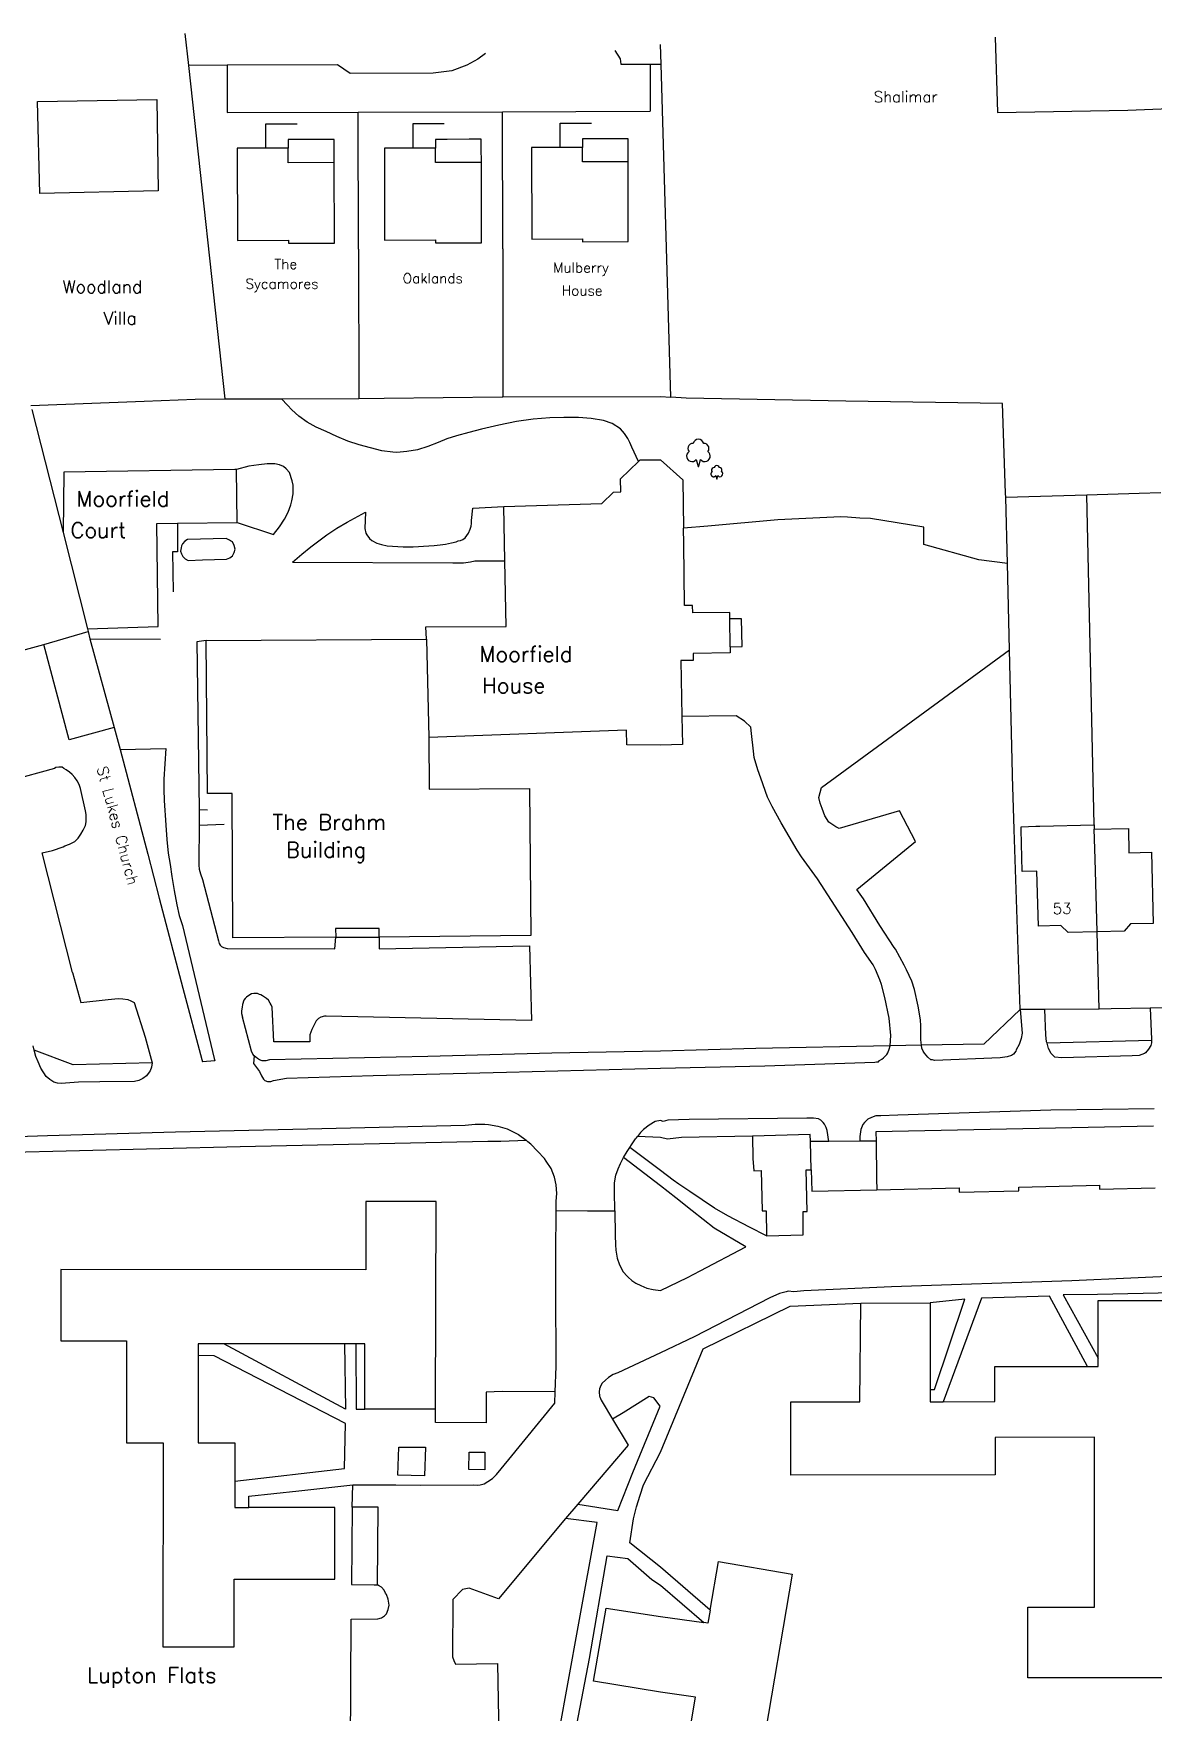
# Model space of a CAD drawing. Extents: x 427500 to 429848, y 434500 to 436505.
# Drawn here: x 427931.2 to 428054.1, y 436315.7 to 436500 of the extents above; entities that cross this region are included whole.
import ezdxf

# ---------------------------------------------------------------- set-up
doc = ezdxf.new("R2010")
doc.units = 0
doc.layers.add('LPTIP_Ex_Base', color=8, linetype='Continuous')
doc.styles.add('MtXpl_Romans', font='romans__.ttf')

msp = doc.modelspace()

# ---------------------------------------------------------------- linework, layer by layer
at = {"layer": 'LPTIP_Ex_Base', "color": 251, "true_color": 0x636466}
for p, q in [((427948.19, 436496.51), (427947.81, 436500)), ((428000.06, 436496.65), (428000, 436498.79)), ((428036.75, 436499.6), (428037, 436491.35)), ((427979.94, 436497.19), (427978.73, 436496.53)), ((427980.79, 436497.83), (427979.94, 436497.19)), ((427994.97, 436498.14), (427995.57, 436497.22)), ((427995.57, 436497.22), (427995.66, 436496.64)), ((427995.66, 436496.64), (427998.87, 436496.65)), ((427998.87, 436496.65), (428000, 436496.65)), ((427998.87, 436496.65), (427998.88, 436491.47)), ((428000, 436496.65), (428000.06, 436496.65)), ((428001.13, 436460.07), (428000.06, 436496.65)), ((427952.42, 436496.52), (427948.19, 436496.51)), ((427952.18, 436459.88), (427948.19, 436496.51)), ((427964.54, 436496.55), (427952.42, 436496.52)), ((427952.42, 436496.52), (427952.43, 436491.34)), ((427965.93, 436495.63), (427964.54, 436496.55)), ((427975.05, 436495.64), (427965.93, 436495.63)), ((427977.07, 436495.91), (427975.05, 436495.64)), ((427978.73, 436496.53), (427977.07, 436495.91)), ((427931.6, 436492.55), (427944.7, 436492.75)), ((427931.85, 436482.45), (427931.6, 436492.55)), ((427944.7, 436492.75), (427944.85, 436482.75)), ((427952.43, 436491.34), (427966.81, 436491.38)), ((427966.81, 436491.38), (427982.65, 436491.42)), ((427966.85, 436476.33), (427966.81, 436491.38)), ((427982.65, 436491.42), (427990.7, 436491.44)), ((427982.67, 436476.36), (427982.65, 436491.42)), ((427990.7, 436491.44), (427998.88, 436491.47)), ((428037, 436491.35), (428051.3, 436491.6)), ((428051.3, 436491.6), (428057.72, 436491.83)), ((427956.68, 436487.4), (427956.67, 436490.08)), ((427956.67, 436490.08), (427960.09, 436490.08)), ((427972.84, 436490.12), (427976.26, 436490.13)), ((427972.84, 436487.42), (427972.84, 436490.12)), ((427988.99, 436490.16), (427992.41, 436490.17)), ((427989, 436487.49), (427988.99, 436490.16)), ((427956.68, 436487.4), (427953.53, 436487.4)), ((427953.53, 436487.4), (427953.54, 436477.29)), ((427959.13, 436487.4), (427956.68, 436487.4)), ((427960.42, 436488.36), (427959.13, 436488.36)), ((427959.13, 436488.36), (427959.13, 436487.4)), ((427959.13, 436485.82), (427959.13, 436487.4)), ((427962.85, 436488.36), (427960.42, 436488.36)), ((427964.18, 436488.36), (427962.85, 436488.36)), ((427964.18, 436487.41), (427964.18, 436488.36)), ((427964.18, 436485.83), (427964.18, 436487.41)), ((427972.84, 436487.42), (427969.69, 436487.42)), ((427969.69, 436487.42), (427969.71, 436477.33)), ((427975.28, 436487.43), (427972.84, 436487.42)), ((427976.57, 436488.38), (427975.28, 436488.38)), ((427975.28, 436488.38), (427975.28, 436487.43)), ((427975.28, 436485.85), (427975.28, 436487.43)), ((427979, 436488.39), (427976.57, 436488.38)), ((427980.32, 436488.39), (427979, 436488.39)), ((427980.32, 436487.44), (427980.32, 436488.39)), ((427980.33, 436485.86), (427980.32, 436487.44)), ((427989, 436487.49), (427985.85, 436487.49)), ((427985.85, 436487.49), (427985.87, 436477.43)), ((427991.42, 436487.5), (427989, 436487.49)), ((427992.71, 436488.45), (427991.42, 436488.45)), ((427991.42, 436488.45), (427991.42, 436487.5)), ((427991.42, 436485.92), (427991.42, 436487.5)), ((427995.12, 436488.45), (427992.71, 436488.45)), ((427996.44, 436488.46), (427995.12, 436488.45)), ((427996.44, 436487.51), (427996.44, 436488.46)), ((427996.45, 436485.93), (427996.44, 436487.51)), ((427964.18, 436485.83), (427959.13, 436485.82)), ((427964.19, 436477), (427964.18, 436485.83)), ((427980.33, 436485.86), (427975.28, 436485.85)), ((427980.34, 436477.04), (427980.33, 436485.86)), ((427996.45, 436485.93), (427991.42, 436485.92)), ((427996.46, 436477.16), (427996.45, 436485.93)), ((427944.85, 436482.75), (427931.85, 436482.45)), ((427953.54, 436477.29), (427959.15, 436477.3)), ((427959.15, 436477.3), (427959.15, 436476.99)), ((427959.15, 436476.99), (427964.19, 436477)), ((427966.85, 436476.33), (427966.89, 436459.94)), ((427969.71, 436477.33), (427975.31, 436477.34)), ((427975.31, 436477.34), (427975.31, 436477.03)), ((427975.31, 436477.03), (427980.34, 436477.04)), ((427982.67, 436476.36), (427982.7, 436460.1)), ((427985.87, 436477.43), (427991.45, 436477.45)), ((427991.45, 436477.45), (427991.45, 436477.15)), ((427991.45, 436477.15), (427996.46, 436477.16)), ((427943.3, 436459.65), (427948.9, 436459.85)), ((427948.9, 436459.85), (427952.18, 436459.88)), ((427952.18, 436459.88), (427955.25, 436459.9)), ((427955.25, 436459.9), (427958.4, 436459.91)), ((427958.4, 436459.91), (427966.89, 436459.94)), ((427959.05, 436459.2), (427958.4, 436459.91)), ((427966.89, 436459.94), (427969.65, 436459.95)), ((427969.65, 436459.95), (427982.6, 436460.1)), ((427982.6, 436460.1), (427982.7, 436460.1)), ((427982.7, 436460.1), (428000, 436460.15)), ((428000, 436460.15), (428001.13, 436460.07)), ((428002.8, 436459.95), (428001.13, 436460.07)), ((428020.35, 436459.65), (428002.8, 436459.95)), ((427930.85, 436459.15), (427943.3, 436459.65)), ((427930.96, 436458.71), (427934.42, 436445.2)), ((427959.5, 436458.7), (427959.05, 436459.2)), ((427960.3, 436458), (427959.5, 436458.7)), ((427961.2, 436457.35), (427960.3, 436458)), ((428037.55, 436459.4), (428020.35, 436459.65)), ((428037.9, 436449.55), (428037.55, 436459.4)), ((427962.2, 436456.8), (427961.2, 436457.35)), ((427963.3, 436456.3), (427962.2, 436456.8)), ((427964.45, 436455.75), (427963.3, 436456.3)), ((427978.95, 436456.2), (427977.6, 436455.85)), ((427980.35, 436456.55), (427978.95, 436456.2)), ((427982.25, 436457), (427980.35, 436456.55)), ((427984.2, 436457.4), (427982.25, 436457)), ((427986, 436457.65), (427984.2, 436457.4)), ((427987.85, 436457.8), (427986, 436457.65)), ((427989.4, 436457.85), (427987.85, 436457.8)), ((427991, 436457.85), (427989.4, 436457.85)), ((427992.4, 436457.75), (427991, 436457.85)), ((427993.75, 436457.5), (427992.4, 436457.75)), ((427994.7, 436457.2), (427993.75, 436457.5)), ((427995.6, 436456.6), (427994.7, 436457.2)), ((427996.05, 436456.1), (427995.6, 436456.6)), ((427996.4, 436455.55), (427996.05, 436456.1)), ((427965.65, 436455.25), (427964.45, 436455.75)), ((427966.9, 436454.85), (427965.65, 436455.25)), ((427968.15, 436454.5), (427966.9, 436454.85)), ((427969.4, 436454.2), (427968.15, 436454.5)), ((427970.6, 436454.05), (427969.4, 436454.2)), ((427973.3, 436454.3), (427972.15, 436454.1)), ((427974.45, 436454.65), (427973.3, 436454.3)), ((427975.6, 436455.1), (427974.45, 436454.65)), ((427976.55, 436455.5), (427975.6, 436455.1)), ((427977.6, 436455.85), (427976.55, 436455.5)), ((427996.65, 436455.1), (427996.4, 436455.55)), ((427996.85, 436454.6), (427996.65, 436455.1)), ((427997.58, 436453.03), (427996.85, 436454.6)), ((427954.8, 436452.5), (427953.45, 436452.15)), ((427955.9, 436452.65), (427954.8, 436452.5)), ((427956.8, 436452.75), (427955.9, 436452.65)), ((427957.65, 436452.75), (427956.8, 436452.75)), ((427958.15, 436452.65), (427957.65, 436452.75)), ((427958.6, 436452.45), (427958.15, 436452.65)), ((427958.9, 436452.2), (427958.6, 436452.45)), ((427971.05, 436454), (427970.6, 436454.05)), ((427972.15, 436454.1), (427971.05, 436454)), ((427995.6, 436451.1), (427997.58, 436453.03)), ((427997.58, 436453.03), (427997.75, 436453.2)), ((427997.75, 436453.2), (428000, 436453.2)), ((428000, 436453.2), (428002.45, 436451)), ((427934.5, 436451.85), (427934.42, 436445.2)), ((427953.25, 436452.15), (427934.5, 436451.85)), ((427953.45, 436452.15), (427953.25, 436452.15)), ((427953.5, 436446.3), (427953.45, 436452.15)), ((427959.25, 436451.8), (427958.9, 436452.2)), ((427959.55, 436450.9), (427959.25, 436451.8)), ((427959.65, 436450.4), (427959.55, 436450.9)), ((427995.65, 436449.7), (427995.6, 436451.1)), ((428002.45, 436451), (428002.53, 436445.7)), ((427959.4, 436448.25), (427959.5, 436448.7)), ((427959.5, 436448.7), (427959.65, 436449.45)), ((427959.65, 436449.45), (427959.65, 436450.4)), ((427993.55, 436448.4), (427994.85, 436449.65)), ((427994.85, 436449.65), (427995.65, 436449.7)), ((428037.91, 436449.05), (428037.9, 436449.55)), ((428046.8, 436449.32), (428037.91, 436449.05)), ((428038.09, 436441.8), (428037.91, 436449.05)), ((428052.55, 436449.5), (428046.8, 436449.32)), ((428047.62, 436413.11), (428046.8, 436449.32)), ((428054.95, 436449.57), (428052.55, 436449.5)), ((427958.7, 436446.7), (427959.1, 436447.45)), ((427959.1, 436447.45), (427959.4, 436448.25)), ((427965.6, 436446.35), (427967.6, 436447.45)), ((427967.6, 436447.45), (427967.55, 436445.65)), ((427979.25, 436446.55), (427979.4, 436447.9)), ((427979.4, 436447.9), (427982.78, 436448.08)), ((427982.78, 436448.08), (427993.55, 436448.4)), ((427982.9, 436442.1), (427982.78, 436448.08)), ((428019.8, 436446.95), (428012.9, 436446.6)), ((428020.55, 436446.9), (428019.8, 436446.95)), ((428021.9, 436446.8), (428020.55, 436446.9)), ((427934.42, 436445.2), (427937.08, 436434.64)), ((427944.7, 436446.2), (427946.98, 436446.23)), ((427944.85, 436434.9), (427944.7, 436446.2)), ((427946.98, 436446.23), (427946.97, 436443.11)), ((427946.98, 436446.23), (427953.5, 436446.3)), ((427953.5, 436446.3), (427957.5, 436445)), ((427957.5, 436445), (427958.15, 436445.85)), ((427958.15, 436445.85), (427958.7, 436446.7)), ((427963.35, 436444.95), (427964.45, 436445.7)), ((427964.45, 436445.7), (427965.6, 436446.35)), ((427967.55, 436445.65), (427967.65, 436445.15)), ((427967.65, 436445.15), (427967.75, 436444.95)), ((427978.75, 436444.9), (427978.9, 436445.15)), ((427978.9, 436445.15), (427979.1, 436445.6)), ((427979.1, 436445.6), (427979.2, 436445.9)), ((427979.2, 436445.9), (427979.25, 436446.2)), ((427979.25, 436446.2), (427979.25, 436446.55)), ((428005.2, 436445.9), (428002.53, 436445.7)), ((428002.55, 436443.98), (428002.53, 436445.7)), ((428012.9, 436446.6), (428005.2, 436445.9)), ((428023.05, 436446.75), (428021.9, 436446.8)), ((428028.9, 436445.8), (428023.05, 436446.75)), ((428028.9, 436443.9), (428028.9, 436445.8)), ((427947.36, 436443.52), (427947.3, 436443.18)), ((427947.3, 436443.18), (427947.4, 436442.87)), ((427947.41, 436443.75), (427947.36, 436443.52)), ((427947.5, 436443.97), (427947.41, 436443.75)), ((427947.76, 436444.26), (427947.5, 436443.97)), ((427948.07, 436444.44), (427947.76, 436444.26)), ((427952.3, 436444.55), (427948.07, 436444.44)), ((427952.67, 436444.39), (427952.3, 436444.55)), ((427952.79, 436444.31), (427952.67, 436444.39)), ((427952.99, 436444.18), (427952.79, 436444.31)), ((427953.2, 436443.78), (427952.99, 436444.18)), ((427953.19, 436443.01), (427953.3, 436443.37)), ((427953.3, 436443.37), (427953.2, 436443.78)), ((427960.6, 436442.85), (427961.6, 436443.65)), ((427961.6, 436443.65), (427963.35, 436444.95)), ((427967.75, 436444.95), (427968.05, 436444.55)), ((427968.05, 436444.55), (427968.3, 436444.35)), ((427968.3, 436444.35), (427968.85, 436444.05)), ((427968.85, 436444.05), (427969.35, 436443.9)), ((427969.35, 436443.9), (427970, 436443.75)), ((427970, 436443.75), (427971.75, 436443.65)), ((427971.75, 436443.65), (427972.85, 436443.65)), ((427972.85, 436443.65), (427974.55, 436443.75)), ((427974.55, 436443.75), (427975.15, 436443.8)), ((427975.15, 436443.8), (427975.8, 436443.85)), ((427975.8, 436443.85), (427976.4, 436443.95)), ((427976.4, 436443.95), (427977.05, 436444.1)), ((427977.05, 436444.1), (427977.55, 436444.2)), ((427977.55, 436444.2), (427977.8, 436444.3)), ((427977.8, 436444.3), (427978.05, 436444.35)), ((427978.05, 436444.35), (427978.3, 436444.45)), ((427978.3, 436444.45), (427978.55, 436444.65)), ((427978.55, 436444.65), (427978.75, 436444.9)), ((428002.65, 436437.2), (428002.55, 436443.98)), ((428034.95, 436442.2), (428028.9, 436443.9)), ((427946.97, 436443.11), (427946.43, 436443.09)), ((427946.43, 436443.09), (427946.5, 436438.7)), ((427947.4, 436442.87), (427947.55, 436442.58)), ((427947.55, 436442.58), (427947.82, 436442.33)), ((427947.82, 436442.33), (427948.13, 436442.16)), ((427948.13, 436442.16), (427949.7, 436442.2)), ((427949.7, 436442.2), (427952.36, 436442.28)), ((427952.36, 436442.28), (427952.7, 436442.43)), ((427952.7, 436442.43), (427953.02, 436442.67)), ((427953.02, 436442.67), (427953.19, 436443.01)), ((427959.6, 436441.95), (427960.6, 436442.85)), ((427959.6, 436441.95), (427977.2, 436441.9)), ((427977.2, 436441.9), (427978.35, 436441.9)), ((427978.35, 436441.9), (427979.15, 436442)), ((427979.15, 436442), (427979.6, 436442.1)), ((427979.6, 436442.1), (427982.9, 436442.1)), ((427983.05, 436434.9), (427982.9, 436442.1)), ((428038.09, 436441.8), (428034.95, 436442.2)), ((428038.32, 436432.32), (428038.09, 436441.8)), ((428003.5, 436437.2), (428002.65, 436437.2)), ((428003.55, 436436.4), (428003.5, 436437.2)), ((428007.6, 436436.45), (428003.55, 436436.4)), ((428007.61, 436435.75), (428007.6, 436436.45)), ((428007.64, 436432.65), (428007.61, 436435.75)), ((428008.9, 436435.75), (428007.61, 436435.75)), ((428008.95, 436432.7), (428008.9, 436435.75)), ((427932.27, 436432.93), (427937.15, 436434.35)), ((427937.08, 436434.64), (427944.85, 436434.9)), ((427937.08, 436434.64), (427937.15, 436434.35)), ((427937.15, 436434.35), (427937.35, 436433.55)), ((427974.25, 436434.85), (427983.05, 436434.9)), ((427974.3, 436433.5), (427974.25, 436434.85)), ((427923.15, 436430.4), (427932.27, 436432.93)), ((427935.05, 436422.45), (427932.27, 436432.93)), ((427937.35, 436433.55), (427945.1, 436433.5)), ((427937.35, 436433.55), (427940.02, 436423.82)), ((427950.1, 436433.35), (427949.1, 436433.2)), ((427949.1, 436433.2), (427949.35, 436414.8)), ((427950.1, 436433.35), (427974.3, 436433.5)), ((427950.25, 436416.55), (427950.1, 436433.35)), ((427974.3, 436433.5), (427974.55, 436422.7)), ((428007.64, 436432.65), (428008.95, 436432.7)), ((428007.64, 436432.65), (428007.65, 436432)), ((428017.66, 436417.22), (428038.32, 436432.32)), ((428038.65, 436418.7), (428038.32, 436432.32)), ((428003.6, 436431.15), (428002.25, 436431.15)), ((428002.25, 436431.15), (428002.35, 436425.03)), ((428007.65, 436432), (428003.6, 436431.95)), ((428003.6, 436431.95), (428003.6, 436431.15)), ((428008.31, 436425.09), (428002.35, 436425.03)), ((428002.35, 436425.03), (428002.4, 436421.95)), ((428009.22, 436424.49), (428008.31, 436425.09)), ((427940.02, 436423.82), (427935.05, 436422.45)), ((427940.02, 436423.82), (427940.65, 436421.4)), ((427996.25, 436423.5), (427974.55, 436422.7)), ((427996.3, 436421.9), (427996.25, 436423.5)), ((428009.93, 436423.84), (428009.22, 436424.49)), ((428010, 436423.15), (428009.93, 436423.84)), ((428010.2, 436421.2), (428010, 436423.15)), ((427940.65, 436421.4), (427945.7, 436421.5)), ((427940.65, 436421.4), (427943.7, 436409.9)), ((427945.7, 436421.5), (427945.45, 436418.15)), ((427974.55, 436422.7), (427974.6, 436417.05)), ((428000, 436421.85), (427996.3, 436421.9)), ((428002.4, 436421.95), (428000, 436421.85)), ((428010.3, 436420.5), (428010.2, 436421.2)), ((427933.45, 436419.3), (427928.66, 436417.99)), ((427933.6, 436419.4), (427933.45, 436419.3)), ((427933.95, 436419.45), (427933.6, 436419.4)), ((427934.3, 436419.45), (427933.95, 436419.45)), ((427934.5, 436419.3), (427934.3, 436419.45)), ((427934.75, 436419.15), (427934.5, 436419.3)), ((427935.1, 436418.9), (427934.75, 436419.15)), ((428010.7, 436419.15), (428010.3, 436420.5)), ((428011, 436418.25), (428010.7, 436419.15)), ((427935.4, 436418.65), (427935.1, 436418.9)), ((427935.7, 436418.3), (427935.4, 436418.65)), ((427935.95, 436417.95), (427935.7, 436418.3)), ((427936.15, 436417.55), (427935.95, 436417.95)), ((427936.3, 436417.1), (427936.15, 436417.55)), ((427945.45, 436418.15), (427945.45, 436417)), ((428011.75, 436416.15), (428011, 436418.25)), ((428038.66, 436418.5), (428038.65, 436418.7)), ((428038.83, 436412.6), (428038.66, 436418.5)), ((427936.85, 436414.65), (427936.3, 436417.1)), ((427945.45, 436417), (427945.5, 436415.8)), ((427945.5, 436415.8), (427945.7, 436413.1)), ((427952.95, 436416.55), (427950.25, 436416.55)), ((427953.05, 436400.7), (427952.95, 436416.55)), ((427974.6, 436417.05), (427985.6, 436417.1)), ((427985.6, 436417.1), (427985.75, 436400.95)), ((428012.25, 436415.15), (428011.75, 436416.15)), ((428017.37, 436416.13), (428017.66, 436417.22)), ((428017.54, 436415.48), (428017.37, 436416.13)), ((428017.74, 436414.93), (428017.54, 436415.48)), ((427936.95, 436414.25), (427936.85, 436414.65)), ((427936.95, 436413.45), (427936.95, 436414.25)), ((427949.35, 436414.8), (427949.35, 436413.1)), ((427949.35, 436414.8), (427950.25, 436414.75)), ((428013.25, 436413.35), (428012.25, 436415.15)), ((428018.05, 436414.09), (428017.74, 436414.93)), ((428018.47, 436413.43), (428018.05, 436414.09)), ((428026.23, 436414.64), (428019.62, 436412.72)), ((428028, 436411.28), (428026.23, 436414.64)), ((427936.05, 436411.65), (427936.35, 436412.1)), ((427936.35, 436412.1), (427936.6, 436412.55)), ((427936.6, 436412.55), (427936.85, 436413.05)), ((427936.85, 436413.05), (427936.95, 436413.45)), ((427945.7, 436413.1), (427945.8, 436411.5)), ((427949.35, 436413.1), (427949.3, 436409)), ((427949.35, 436413.1), (427952.1, 436413.2)), ((428015, 436410.35), (428013.25, 436413.35)), ((428019.26, 436412.9), (428018.47, 436413.43)), ((428019.62, 436412.72), (428019.26, 436412.9)), ((428039.5, 436392.85), (428038.83, 436412.6)), ((428039.59, 436412.91), (428041.22, 436412.96)), ((428039.6, 436412.61), (428039.59, 436412.91)), ((428039.71, 436408), (428039.6, 436412.61)), ((428041.22, 436412.96), (428041.65, 436412.97)), ((428041.65, 436412.97), (428047.62, 436413.11)), ((428047.62, 436413.11), (428047.63, 436412.64)), ((428047.63, 436412.64), (428051.37, 436412.72)), ((428047.72, 436409.4), (428047.63, 436412.64)), ((428051.37, 436412.72), (428051.43, 436410.04)), ((427932.1, 436410.05), (427933.25, 436410.3)), ((427935.43, 436396.9), (427932.1, 436410.05)), ((427933.25, 436410.3), (427934.4, 436410.7)), ((427934.4, 436410.7), (427934.6, 436410.8)), ((427934.6, 436410.8), (427935.1, 436411)), ((427935.1, 436411), (427935.7, 436411.3)), ((427935.7, 436411.3), (427936.05, 436411.65)), ((427945.8, 436411.5), (427945.95, 436410)), ((427945.95, 436410), (427946.15, 436408.75)), ((428015.5, 436409.6), (428015, 436410.35)), ((428021.56, 436406.01), (428028, 436411.28)), ((428051.43, 436410.04), (428053.9, 436410.1)), ((428053.9, 436410.1), (428054.1, 436402.3)), ((427943.7, 436409.9), (427944.95, 436405.05)), ((427946.15, 436408.75), (427946.35, 436407.45)), ((427949.3, 436409), (427949.3, 436408.7)), ((427949.3, 436408.7), (427949.35, 436408.25)), ((427949.35, 436408.25), (427949.5, 436407.75)), ((428017.25, 436407.2), (428015.5, 436409.6)), ((428047.95, 436401.38), (428047.72, 436409.4)), ((427946.35, 436407.45), (427946.6, 436405.9)), ((427949.5, 436407.75), (427949.7, 436407.1)), ((427949.7, 436407.1), (427951.45, 436400.4)), ((428021.05, 436401.3), (428017.25, 436407.2)), ((428041.34, 436408.04), (428039.71, 436408)), ((428041.5, 436402), (428041.34, 436408.04)), ((427944.95, 436405.05), (427947.55, 436395.2)), ((427946.6, 436405.9), (427946.9, 436404.35)), ((428022.3, 436405), (428021.56, 436406.01)), ((428024.1, 436402.05), (428022.3, 436405)), ((427946.9, 436404.35), (427947.15, 436403.15)), ((427947.15, 436403.15), (427947.5, 436402.05)), ((427947.5, 436402.05), (427950.99, 436387.45)), ((427964.35, 436400.8), (427953.05, 436400.7)), ((427964.25, 436399.5), (427964.35, 436400.8)), ((427969.1, 436401.75), (427964.3, 436401.75)), ((427964.3, 436401.75), (427964.35, 436400.8)), ((427964.35, 436400.8), (427969.1, 436400.8)), ((427969.1, 436400.8), (427969.1, 436401.75)), ((427985.75, 436400.95), (427969.1, 436400.8)), ((427969.1, 436400.8), (427969.1, 436399.5)), ((428022.4, 436399.1), (428021.05, 436401.3)), ((428025.65, 436399.65), (428024.1, 436402.05)), ((428043.95, 436402.05), (428041.5, 436402)), ((428044.75, 436401.3), (428043.95, 436402.05)), ((428047.95, 436401.38), (428044.75, 436401.3)), ((428050.9, 436401.45), (428047.95, 436401.38)), ((428048.15, 436392.89), (428047.95, 436401.38)), ((428051.6, 436402.25), (428050.9, 436401.45)), ((428054.1, 436402.3), (428051.6, 436402.25)), ((427951.45, 436400.4), (427951.55, 436400.1)), ((427951.55, 436400.1), (427951.65, 436399.9)), ((427951.65, 436399.9), (427951.8, 436399.75)), ((427951.8, 436399.75), (427952, 436399.65)), ((427952, 436399.65), (427952.4, 436399.55)), ((427952.4, 436399.55), (427964.25, 436399.5)), ((427969.1, 436399.5), (427985.6, 436399.85)), ((427985.6, 436399.85), (427985.85, 436391.65)), ((428023.35, 436397.75), (428022.4, 436399.1)), ((428025.8, 436399.45), (428025.65, 436399.65)), ((428026.75, 436397.7), (428025.8, 436399.45)), ((428023.6, 436397.25), (428023.35, 436397.75)), ((428024.1, 436396.1), (428023.6, 436397.25)), ((428027, 436397.2), (428026.75, 436397.7)), ((428027.6, 436395.95), (428027, 436397.2)), ((427935.43, 436396.9), (427936.35, 436393.6)), ((427947.55, 436395.2), (427949.63, 436387.36)), ((428024.25, 436395.6), (428024.1, 436396.1)), ((428024.65, 436394.15), (428024.25, 436395.6)), ((428027.9, 436395.05), (428027.6, 436395.95)), ((427936.35, 436393.6), (427939.35, 436393.95)), ((427939.35, 436393.95), (427940.45, 436394.05)), ((427940.45, 436394.05), (427940.95, 436394)), ((427940.95, 436394), (427941.5, 436393.95)), ((427941.5, 436393.95), (427941.85, 436393.8)), ((427941.85, 436393.8), (427942.2, 436393.6)), ((427942.2, 436393.6), (427943.4, 436389.8)), ((427954.1, 436393.4), (427954.05, 436393.1)), ((427954.25, 436393.85), (427954.1, 436393.4)), ((427954.4, 436394.05), (427954.25, 436393.85)), ((427954.55, 436394.2), (427954.4, 436394.05)), ((427954.7, 436394.3), (427954.55, 436394.2)), ((427955.1, 436394.55), (427954.7, 436394.3)), ((427955.35, 436394.6), (427955.1, 436394.55)), ((427955.75, 436394.6), (427955.35, 436394.6)), ((427955.95, 436394.5), (427955.75, 436394.6)), ((427956.1, 436394.45), (427955.95, 436394.5)), ((427956.3, 436394.35), (427956.1, 436394.45)), ((427956.75, 436394.05), (427956.3, 436394.35)), ((427956.95, 436393.85), (427956.75, 436394.05)), ((427957.15, 436393.55), (427956.95, 436393.85)), ((427957.25, 436393.35), (427957.15, 436393.55)), ((427957.35, 436393.1), (427957.25, 436393.35)), ((428025.1, 436391.9), (428024.65, 436394.15)), ((428028.3, 436393.2), (428027.9, 436395.05)), ((427954.05, 436393.1), (427954, 436392.7)), ((427954, 436392.7), (427954, 436392.4)), ((427954, 436392.4), (427954.1, 436392)), ((427955.1, 436388.25), (427954.1, 436392)), ((427957.55, 436389.3), (427957.35, 436393.1)), ((427962.2, 436391.6), (427962, 436391.25)), ((427962.45, 436391.85), (427962.2, 436391.6)), ((427962.7, 436392), (427962.45, 436391.85)), ((427963.1, 436392.1), (427962.7, 436392)), ((427963.3, 436392.1), (427963.1, 436392.1)), ((427985.85, 436391.65), (427963.3, 436392.1)), ((428025.3, 436390), (428025.1, 436391.9)), ((428028.55, 436391.7), (428028.3, 436393.2)), ((428028.6, 436391.05), (428028.55, 436391.7)), ((428039.5, 436392.85), (428035.5, 436389.05)), ((428042.2, 436392.86), (428039.5, 436392.85)), ((428039.5, 436392.85), (428039.7, 436390.25)), ((428048.15, 436392.89), (428042.2, 436392.86)), ((428042.3, 436390.05), (428042.2, 436392.86)), ((428049.5, 436392.9), (428048.15, 436392.89)), ((428053.75, 436393), (428049.5, 436392.9)), ((428056.6, 436393.06), (428053.75, 436393)), ((428053.75, 436393), (428053.9, 436389.6)), ((427943.4, 436389.8), (427944.2, 436387)), ((427961.7, 436390.65), (427961.5, 436390.05)), ((427961.5, 436390.05), (427961.5, 436389.3)), ((427962, 436391.25), (427961.7, 436390.65)), ((428025.2, 436388.86), (428025.3, 436390)), ((428028.6, 436389.5), (428028.6, 436391.05)), ((428039.7, 436390.25), (428039.6, 436389.65)), ((428042.4, 436389.3), (428042.3, 436390.05)), ((427931.22, 436388.37), (427931.1, 436388.85)), ((427935.5, 436386.75), (427931.22, 436388.37)), ((427931.4, 436387.7), (427931.22, 436388.37)), ((427955.25, 436387.95), (427955.1, 436388.25)), ((427955.4, 436387.75), (427955.25, 436387.95)), ((427961.5, 436389.3), (427957.55, 436389.3)), ((427988.05, 436388.05), (427974.45, 436387.7)), ((428000, 436388.25), (427988.05, 436388.05)), ((428010.45, 436388.55), (428000, 436388.25)), ((428025.2, 436388.86), (428010.45, 436388.55)), ((428024.5, 436387.55), (428024.85, 436387.9)), ((428024.85, 436387.9), (428024.95, 436388.1)), ((428024.95, 436388.1), (428025.1, 436388.5)), ((428025.1, 436388.5), (428025.2, 436388.86)), ((428028.65, 436388.92), (428025.2, 436388.86)), ((428028.65, 436388.92), (428028.6, 436389.5)), ((428035.5, 436389.05), (428028.65, 436388.92)), ((428028.7, 436388.6), (428028.65, 436388.92)), ((428028.85, 436388.25), (428028.7, 436388.6)), ((428029, 436388.05), (428028.85, 436388.25)), ((428029.35, 436387.6), (428029, 436388.05)), ((428038.75, 436387.95), (428038.55, 436387.8)), ((428039, 436388.25), (428038.75, 436387.95)), ((428039.05, 436388.4), (428039, 436388.25)), ((428039.4, 436389), (428039.05, 436388.4)), ((428039.6, 436389.65), (428039.4, 436389)), ((428042.44, 436389.14), (428042.4, 436389.3)), ((428053.9, 436389.45), (428042.44, 436389.14)), ((428042.6, 436388.55), (428042.44, 436389.14)), ((428042.9, 436388), (428042.6, 436388.55)), ((428043.3, 436387.6), (428042.9, 436388)), ((428053.15, 436388), (428052.55, 436387.8)), ((428053.25, 436388.1), (428053.15, 436388)), ((428053.6, 436388.5), (428053.25, 436388.1)), ((428053.85, 436388.9), (428053.6, 436388.5)), ((428053.9, 436389.2), (428053.85, 436388.9)), ((428053.9, 436389.6), (428053.9, 436389.45)), ((428053.9, 436389.45), (428053.9, 436389.2)), ((427931.65, 436387.1), (427931.4, 436387.7)), ((427931.95, 436386.4), (427931.65, 436387.1)), ((427932.55, 436385.5), (427931.95, 436386.4)), ((427944.2, 436387), (427935.5, 436386.75)), ((427943.95, 436386.1), (427943.85, 436385.95)), ((427944.1, 436386.5), (427943.95, 436386.1)), ((427944.2, 436387), (427944.1, 436386.5)), ((427949.63, 436387.36), (427949.7, 436387.1)), ((427951.05, 436387.2), (427949.7, 436387.1)), ((427950.99, 436387.45), (427951.05, 436387.2)), ((427955.4, 436387.75), (427955.3, 436386.9)), ((427955.3, 436386.9), (427955.95, 436386.05)), ((427955.75, 436387.45), (427955.4, 436387.75)), ((427955.95, 436387.3), (427955.75, 436387.45)), ((427956.25, 436387.2), (427955.95, 436387.3)), ((427955.95, 436386.05), (427956.2, 436385.55)), ((427956.65, 436387.2), (427956.25, 436387.2)), ((427957.05, 436387.3), (427956.65, 436387.2)), ((427974.45, 436387.7), (427957.05, 436387.3)), ((427983.1, 436385.95), (428000, 436386.4)), ((428000, 436386.4), (428011.45, 436386.65)), ((428011.45, 436386.65), (428023.55, 436387.05)), ((428023.55, 436387.05), (428023.7, 436387.1)), ((428023.7, 436387.1), (428023.95, 436387.1)), ((428023.95, 436387.1), (428024.05, 436387.25)), ((428024.05, 436387.25), (428024.3, 436387.4)), ((428024.3, 436387.4), (428024.5, 436387.55)), ((428029.7, 436387.3), (428029.35, 436387.6)), ((428029.85, 436387.3), (428029.7, 436387.3)), ((428030.1, 436387.25), (428029.85, 436387.3)), ((428037.3, 436387.55), (428030.1, 436387.25)), ((428038.05, 436387.65), (428037.3, 436387.55)), ((428038.55, 436387.8), (428038.05, 436387.65)), ((428044.05, 436387.55), (428043.3, 436387.6)), ((428051.8, 436387.75), (428044.05, 436387.55)), ((428052.55, 436387.8), (428051.8, 436387.75)), ((427932.95, 436385.15), (427932.55, 436385.5)), ((427933.4, 436384.85), (427932.95, 436385.15)), ((427933.8, 436384.75), (427933.4, 436384.85)), ((427934.2, 436384.7), (427933.8, 436384.75)), ((427936.1, 436384.85), (427934.2, 436384.7)), ((427938.45, 436384.9), (427936.1, 436384.85)), ((427942.25, 436384.95), (427938.45, 436384.9)), ((427942.7, 436385.05), (427942.25, 436384.95)), ((427943.15, 436385.25), (427942.7, 436385.05)), ((427943.55, 436385.55), (427943.15, 436385.25)), ((427943.85, 436385.95), (427943.55, 436385.55)), ((427956.2, 436385.55), (427956.4, 436385.2)), ((427956.4, 436385.2), (427956.55, 436385.05)), ((427956.55, 436385.05), (427956.85, 436384.95)), ((427956.85, 436384.95), (427957.2, 436384.95)), ((427957.2, 436384.95), (427957.5, 436385.05)), ((427957.5, 436385.05), (427958.95, 436385.3)), ((427958.95, 436385.3), (427968.45, 436385.6)), ((427968.45, 436385.6), (427983.1, 436385.95)), ((427999.4, 436380.55), (427998.75, 436380.15)), ((428000, 436380.65), (427999.4, 436380.55)), ((428000.3, 436380.55), (428000, 436380.65)), ((428000.8, 436380.7), (428000.3, 436380.55)), ((428003.15, 436380.75), (428000.8, 436380.7)), ((428016.05, 436380.9), (428003.15, 436380.75)), ((428016.8, 436380.9), (428016.05, 436380.9)), ((428017.35, 436380.85), (428016.8, 436380.9)), ((428017.6, 436380.7), (428017.35, 436380.85)), ((428017.85, 436380.45), (428017.6, 436380.7)), ((428018, 436380.25), (428017.85, 436380.45)), ((428022.4, 436380.45), (428022.2, 436380.2)), ((428022.75, 436380.8), (428022.4, 436380.45)), ((428023.15, 436381), (428022.75, 436380.8)), ((428023.65, 436381.15), (428023.15, 436381)), ((428024.2, 436381.15), (428023.65, 436381.15)), ((428026.05, 436381.25), (428024.2, 436381.15)), ((428042.85, 436381.8), (428026.05, 436381.25)), ((428054.2, 436381.95), (428042.85, 436381.8)), ((427923.05, 436378.7), (427932.7, 436379)), ((427932.7, 436379), (427946.75, 436379.4)), ((427946.75, 436379.4), (427961.25, 436379.75)), ((427961.25, 436379.75), (427978.55, 436380.15)), ((427978.55, 436380.15), (427979.65, 436380.25)), ((427979.65, 436380.25), (427980.7, 436380.25)), ((427980.7, 436380.25), (427981.1, 436380.2)), ((427981.1, 436380.2), (427982.15, 436380.05)), ((427982.15, 436380.05), (427983.15, 436379.75)), ((427983.15, 436379.75), (427983.45, 436379.6)), ((427983.45, 436379.6), (427984.4, 436379.1)), ((427984.4, 436379.1), (427985.25, 436378.5)), ((427996.8, 436378), (427997.25, 436378.65)), ((427997.25, 436378.65), (427997.35, 436378.75)), ((427997.35, 436378.75), (427997.48, 436378.9)), ((427997.8, 436379.35), (427997.48, 436378.9)), ((428000, 436378.8), (427997.48, 436378.9)), ((427998.15, 436379.65), (427997.8, 436379.35)), ((427998.75, 436380.15), (427998.15, 436379.65)), ((428000.75, 436378.6), (428000, 436378.8)), ((428002.3, 436378.8), (428000.75, 436378.6)), ((428010.1, 436378.95), (428002.3, 436378.8)), ((428016.45, 436379.1), (428010.1, 436378.95)), ((428010.1, 436378.95), (428010.13, 436376.5)), ((428016.47, 436378.35), (428016.45, 436379.1)), ((428018.2, 436379.9), (428018, 436380.25)), ((428018.3, 436379.55), (428018.2, 436379.9)), ((428018.5, 436378.36), (428018.3, 436379.55)), ((428022, 436379.65), (428021.9, 436378.9)), ((428021.9, 436378.9), (428021.9, 436378.38)), ((428022.2, 436380.2), (428022, 436379.65)), ((428054.15, 436380.05), (428023.65, 436379.4)), ((428023.65, 436379.4), (428023.67, 436378.4)), ((427927.35, 436377.15), (427953.85, 436377.8)), ((427953.85, 436377.8), (427981.05, 436378.4)), ((427981.05, 436378.4), (427982.45, 436378.4)), ((427982.45, 436378.4), (427985.25, 436378.5)), ((427985.45, 436378.3), (427985.25, 436378.5)), ((427985.75, 436378.05), (427985.45, 436378.3)), ((427986.5, 436377.3), (427985.75, 436378.05)), ((427987.25, 436376.5), (427986.5, 436377.3)), ((427995.95, 436376.6), (427996.35, 436377.25)), ((427996.35, 436377.25), (427996.62, 436377.7)), ((427996.62, 436377.7), (427996.8, 436378)), ((428000, 436375.17), (427996.62, 436377.7)), ((428018.5, 436378.36), (428016.47, 436378.35)), ((428016.55, 436375.25), (428016.47, 436378.35)), ((428021.9, 436378.38), (428018.5, 436378.36)), ((428023.67, 436378.4), (428021.9, 436378.38)), ((428023.67, 436378.4), (428023.73, 436374.25)), ((427987.45, 436376.2), (427987.25, 436376.5)), ((427988, 436375.4), (427987.45, 436376.2)), ((427988.35, 436374.45), (427988, 436375.4)), ((427995.1, 436374.65), (427995.35, 436375.35)), ((427995.35, 436375.35), (427995.6, 436375.95)), ((427995.6, 436375.95), (427995.95, 436376.6)), ((428000, 436373.48), (427995.95, 436376.6)), ((428001.4, 436374.12), (428000, 436375.17)), ((428010.13, 436376.5), (428010.25, 436375.11)), ((428010.25, 436375.11), (428011.05, 436375.15)), ((428011.05, 436375.15), (428011.15, 436370.75)), ((428016.1, 436370.65), (428016, 436375.25)), ((428016, 436375.25), (428016.55, 436375.25)), ((428016.55, 436375.25), (428016.61, 436372.89)), ((427988.55, 436373.6), (427988.35, 436374.45)), ((427988.6, 436372.65), (427988.55, 436373.6)), ((427994.95, 436373.8), (427995.1, 436374.65)), ((427994.95, 436372.85), (427994.95, 436373.8)), ((428001.68, 436372.15), (428000, 436373.48)), ((428002.03, 436373.65), (428001.4, 436374.12)), ((428003.21, 436372.85), (428002.03, 436373.65)), ((428023.73, 436374.25), (428023.75, 436373.05)), ((428023.75, 436373.05), (428032.8, 436373.25)), ((428032.8, 436373.25), (428032.8, 436372.8)), ((428039.35, 436373.35), (428048.2, 436373.55)), ((428039.35, 436372.95), (428039.35, 436373.35)), ((428048.2, 436373.55), (428048.2, 436373.1)), ((428048.2, 436373.1), (428054.3, 436373.25)), ((427975.35, 436371.75), (427967.65, 436371.75)), ((427967.65, 436371.75), (427967.65, 436364.25)), ((427975.3, 436348.95), (427975.35, 436371.75)), ((427988.54, 436370.97), (427988.55, 436371.8)), ((427988.55, 436371.8), (427988.6, 436372.65)), ((427994.99, 436370.72), (427994.95, 436372.85)), ((428003.49, 436370.72), (428001.68, 436372.15)), ((428005.92, 436371.04), (428003.21, 436372.85)), ((428016.61, 436372.89), (428023.75, 436373.05)), ((428032.8, 436372.8), (428039.35, 436372.95)), ((427988.5, 436366.1), (427988.54, 436370.76)), ((427988.54, 436370.76), (427988.54, 436370.97)), ((427988.54, 436370.76), (427991.99, 436370.74)), ((427991.99, 436370.74), (427992.75, 436370.73)), ((427992.75, 436370.73), (427994.99, 436370.72)), ((427994.99, 436370.72), (427995.03, 436368.07)), ((428005.9, 436368.84), (428003.49, 436370.72)), ((428007.38, 436370.19), (428005.92, 436371.04)), ((428009.78, 436368.93), (428007.38, 436370.19)), ((428011.15, 436370.75), (428011.6, 436370.75)), ((428011.6, 436370.75), (428011.65, 436368)), ((428015.65, 436368.1), (428015.65, 436370.65)), ((428015.65, 436370.65), (428016.1, 436370.65)), ((427995.03, 436368.07), (427995.05, 436367)), ((428009.38, 436366.8), (428005.9, 436368.84)), ((428011.65, 436368), (428009.78, 436368.93)), ((428011.65, 436368), (428015.65, 436368.1)), ((427988.52, 436362.22), (427988.5, 436366.1)), ((427995.05, 436367), (427995.1, 436366.4)), ((427995.1, 436366.4), (427995.2, 436365.75)), ((427995.2, 436365.75), (427995.25, 436365.55)), ((428004.37, 436364.15), (428009.38, 436366.8)), ((427967.65, 436364.25), (427934.15, 436364.3)), ((427934.15, 436364.3), (427934.15, 436356.45)), ((427995.25, 436365.55), (427995.5, 436364.8)), ((427995.5, 436364.8), (427995.9, 436364.05)), ((427995.9, 436364.05), (427996.35, 436363.55)), ((428002.95, 436363.4), (428004.37, 436364.15)), ((428064.2, 436363.9), (428045.15, 436363.05)), ((427988.55, 436353.65), (427988.52, 436362.22)), ((427996.35, 436363.55), (427996.45, 436363.46)), ((427996.45, 436363.46), (427996.85, 436363.1)), ((427996.85, 436363.1), (427997.3, 436362.8)), ((427997.3, 436362.8), (427997.85, 436362.55)), ((427997.85, 436362.55), (427998.5, 436362.25)), ((427998.5, 436362.25), (427999.2, 436362.1)), ((427999.2, 436362.1), (428000, 436362)), ((428000, 436362), (428002.95, 436363.4)), ((428025.35, 436362.4), (428015.75, 436361.95)), ((428045.15, 436363.05), (428025.35, 436362.4)), ((428012, 436361.2), (428003.7, 436356.9)), ((428004.7, 436355.6), (428014.25, 436360.25)), ((428013.05, 436361.65), (428012, 436361.2)), ((428013.8, 436361.85), (428013.05, 436361.65)), ((428014, 436361.9), (428013.8, 436361.85)), ((428014.65, 436361.85), (428014, 436361.9)), ((428014.25, 436360.25), (428021.98, 436360.6)), ((428015.75, 436361.95), (428014.65, 436361.85)), ((428021.9, 436349.75), (428021.98, 436360.6)), ((428021.98, 436360.6), (428029.6, 436360.65)), ((428033.4, 436361.05), (428029.6, 436360.65)), ((428029.6, 436360.65), (428029.6, 436351.1)), ((428030.1, 436351.1), (428033.4, 436361.05)), ((428035.25, 436361.15), (428031.05, 436349.76)), ((428042.7, 436361.35), (428035.25, 436361.15)), ((428046.9, 436353.65), (428042.7, 436361.35)), ((428048, 436361.55), (428044.2, 436361.5)), ((428044.2, 436361.5), (428048.05, 436354.55)), ((428056.33, 436361.73), (428048, 436361.55)), ((428048.05, 436354.55), (428048.05, 436360.9)), ((428048.05, 436360.9), (428048.2, 436360.9)), ((428048.2, 436360.9), (428055.4, 436360.9)), ((428003.7, 436356.9), (428000, 436355.15)), ((427934.15, 436356.45), (427941.35, 436356.45)), ((427941.35, 436356.45), (427941.35, 436345.25)), ((427952.05, 436356.15), (427949.25, 436356.15)), ((427949.25, 436356.15), (427949.25, 436354.85)), ((427949.25, 436354.85), (427949.25, 436345.25)), ((427951, 436354.8), (427949.25, 436354.85)), ((427965.4, 436347.4), (427951, 436354.8)), ((427965.3, 436356.15), (427952.05, 436356.15)), ((427965.4, 436348.95), (427952.05, 436356.15)), ((427965.3, 436356.15), (427965.4, 436348.95)), ((427966.55, 436356.15), (427965.3, 436356.15)), ((427967.55, 436356.15), (427966.55, 436356.15)), ((427966.55, 436356.15), (427966.6, 436348.95)), ((427967.55, 436348.95), (427967.55, 436356.15)), ((428000, 436355.15), (427995.3, 436352.95)), ((428000, 436344.25), (428004.7, 436355.6)), ((427988.45, 436350.85), (427988.55, 436353.65)), ((427995.3, 436352.95), (427994.8, 436352.75)), ((428036.7, 436349.8), (428036.7, 436353.65)), ((428036.7, 436353.65), (428046.9, 436353.65)), ((428046.9, 436353.65), (428048.05, 436353.65)), ((428048.05, 436353.65), (428048.05, 436354.55)), ((427993.3, 436351.2), (427993.25, 436350.85)), ((427993.45, 436351.55), (427993.3, 436351.2)), ((427993.6, 436351.8), (427993.45, 436351.55)), ((427993.95, 436352.15), (427993.6, 436351.8)), ((427994.3, 436352.45), (427993.95, 436352.15)), ((427994.8, 436352.75), (427994.3, 436352.45)), ((428029.6, 436351.1), (428030.1, 436351.1)), ((428029.6, 436351.1), (428029.6, 436349.75)), ((427980.86, 436350.82), (427980.85, 436347.45)), ((427982.6, 436350.9), (427980.86, 436350.82)), ((427988.45, 436350.85), (427982.6, 436350.9)), ((427983.35, 436343.45), (427988.4, 436349.6)), ((427988.4, 436349.6), (427988.45, 436350.85)), ((427993.25, 436350.85), (427993.3, 436350.4)), ((427993.3, 436350.4), (427993.33, 436350.33)), ((427993.33, 436350.33), (427993.5, 436349.95)), ((427993.5, 436349.95), (427993.6, 436349.75)), ((427993.6, 436349.75), (427994.74, 436347.85)), ((427998.75, 436350.35), (427995.9, 436348.55)), ((427996.95, 436342), (427999.95, 436349.3)), ((427999.25, 436350.2), (427998.75, 436350.35)), ((427999.95, 436349.3), (427999.25, 436350.2)), ((428014.3, 436341.7), (428014.3, 436349.75)), ((428014.3, 436349.75), (428021.9, 436349.75)), ((428029.6, 436349.75), (428031.05, 436349.76)), ((428031.05, 436349.76), (428036.7, 436349.8)), ((427965.3, 436342.45), (427965.4, 436347.4)), ((427966.6, 436348.95), (427967.55, 436348.95)), ((427975.3, 436348.95), (427967.55, 436348.95)), ((427975.3, 436347.5), (427975.3, 436348.95)), ((427980.85, 436347.45), (427975.3, 436347.5)), ((427995.9, 436348.55), (427994.74, 436347.85)), ((427994.74, 436347.85), (427996.45, 436345)), ((428047.65, 436345.9), (428036.75, 436345.85)), ((428036.75, 436345.85), (428036.75, 436341.75)), ((428047.65, 436327.2), (428047.65, 436345.9)), ((427941.35, 436345.25), (427945.4, 436345.25)), ((427945.4, 436345.25), (427945.35, 436322.85)), ((427949.25, 436345.25), (427953.25, 436345.25)), ((427953.25, 436345.25), (427953.25, 436341.05)), ((427971.15, 436341.7), (427971.25, 436344.8)), ((427971.25, 436344.8), (427974.2, 436344.8)), ((427974.2, 436344.8), (427974.1, 436341.65)), ((427978.95, 436342.35), (427979, 436344.25)), ((427979, 436344.25), (427980.7, 436344.25)), ((427980.7, 436344.25), (427980.7, 436342.3)), ((427996.45, 436345), (427990.91, 436338.54)), ((427998.15, 436340.65), (428000, 436344.25)), ((427953.25, 436341.05), (427965.3, 436342.45)), ((427980.7, 436342.3), (427978.95, 436342.35)), ((427981.55, 436341.35), (427982, 436341.8)), ((427982, 436341.8), (427983.35, 436343.45)), ((427995.3, 436337.85), (427996.95, 436342)), ((428036.75, 436341.75), (428014.3, 436341.7)), ((427953.25, 436341.05), (427953.25, 436338.15)), ((427954.8, 436339.4), (427960.3, 436340)), ((427960.3, 436340), (427966.2, 436340.65)), ((427966.15, 436338.21), (427966.2, 436340.65)), ((427966.2, 436340.65), (427970.95, 436340.65)), ((427970.95, 436340.65), (427973.7, 436340.6)), ((427974.1, 436341.65), (427971.15, 436341.7)), ((427973.7, 436340.6), (427979.5, 436340.65)), ((427979.5, 436340.65), (427979.9, 436340.6)), ((427979.9, 436340.6), (427980.2, 436340.65)), ((427980.2, 436340.65), (427980.65, 436340.75)), ((427980.65, 436340.75), (427981.05, 436341)), ((427981.05, 436341), (427981.55, 436341.35)), ((427997.75, 436339.5), (427998.15, 436340.65)), ((427953.25, 436338.15), (427954.8, 436338.15)), ((427954.8, 436338.15), (427954.8, 436339.4)), ((427964.25, 436338.15), (427954.8, 436338.15)), ((427964.25, 436330.3), (427964.25, 436338.15)), ((427966.15, 436338.21), (427966.07, 436329.71)), ((427968.99, 436338.19), (427966.15, 436338.21)), ((427968.91, 436329.68), (427968.99, 436338.19)), ((427990.91, 436338.54), (427989.55, 436336.95)), ((427990.91, 436338.54), (427995.3, 436337.85)), ((427997.05, 436336.9), (427997.35, 436338.25)), ((427997.35, 436338.25), (427997.75, 436339.5)), ((427989.55, 436336.95), (427982.2, 436328.15)), ((427993.05, 436336.5), (427989.55, 436336.95)), ((427990.95, 436325.05), (427993.05, 436336.5)), ((427996.65, 436334.3), (427997.05, 436336.9)), ((427992.2, 436321.6), (427994.15, 436332.85)), ((427994.15, 436332.85), (427996.4, 436332.55)), ((427996.4, 436332.55), (427999.05, 436330.25)), ((428000, 436331.6), (427996.65, 436334.3)), ((428005.44, 436326.89), (428000, 436331.6)), ((428005.44, 436326.89), (428006.35, 436332.25)), ((428006.35, 436332.25), (428014.45, 436330.85)), ((428014.45, 436330.85), (428010.7, 436308.85)), ((427953.2, 436322.85), (427953.2, 436330.3)), ((427953.2, 436330.3), (427964.25, 436330.3)), ((427966.07, 436329.71), (427968.56, 436329.68)), ((427968.56, 436329.68), (427968.77, 436329.68)), ((427968.77, 436329.68), (427968.91, 436329.68)), ((427969.05, 436329.6), (427968.91, 436329.68)), ((427969.35, 436329.4), (427969.05, 436329.6)), ((427969.65, 436329.1), (427969.35, 436329.4)), ((427969.8, 436328.75), (427969.65, 436329.1)), ((427978.25, 436329.15), (427977.2, 436328.05)), ((427979, 436329.3), (427978.25, 436329.15)), ((427982.2, 436328.15), (427979, 436329.3)), ((427999.05, 436330.25), (428000, 436329.65)), ((428000, 436329.65), (428004.74, 436325.52)), ((427969.9, 436328.6), (427969.8, 436328.75)), ((427970.1, 436328.1), (427969.9, 436328.6)), ((427970.2, 436327.45), (427970.1, 436328.1)), ((427970.1, 436326.95), (427970.2, 436327.45)), ((427977.2, 436328.05), (427977.15, 436321.75)), ((427992.65, 436319.1), (427994.05, 436327.1)), ((427994.05, 436327.1), (428000, 436326.2)), ((428040.35, 436319.45), (428040.35, 436327.2)), ((428040.35, 436327.2), (428047.65, 436327.2)), ((427965.95, 436308.85), (427966.05, 436325.9)), ((427966.05, 436325.9), (427968.95, 436325.95)), ((427968.95, 436325.95), (427969.35, 436326.05)), ((427969.35, 436326.05), (427969.7, 436326.25)), ((427969.7, 436326.25), (427969.9, 436326.5)), ((427969.9, 436326.5), (427970.1, 436326.95)), ((428000, 436326.2), (428004.74, 436325.52)), ((428005.2, 436325.45), (428004.74, 436325.52)), ((428005.44, 436326.89), (428005.2, 436325.45)), ((427988.85, 436313.35), (427990.95, 436325.05)), ((427945.35, 436322.85), (427953.2, 436322.85)), ((427977.15, 436321.75), (427977.3, 436321.35)), ((427990.3, 436311.6), (427992.2, 436321.6)), ((427977.3, 436321.35), (427977.5, 436320.95)), ((427977.5, 436320.95), (427982.1, 436321.05)), ((427982.1, 436321.05), (427982.25, 436313)), ((428000, 436317.9), (427992.65, 436319.1)), ((428003.85, 436317.35), (428000, 436317.9)), ((428063, 436319.45), (428040.35, 436319.45)), ((428002.65, 436310.25), (428003.85, 436317.35))]:
    msp.add_line(p, q, dxfattribs=at)
for points in [[(428003.13, 436454.1), (428002.99, 436453.97), (428002.9, 436453.81), (428002.87, 436453.62), (428002.89, 436453.44), (428002.97, 436453.27), (428003.09, 436453.13), (428003.26, 436453.04), (428003.44, 436453.01), (428003.62, 436453.03), (428003.79, 436453.11), (428003.93, 436453.23), (428003.93, 436453.23), (428004.13, 436452.46), (428004.21, 436452.46), (428004.39, 436453.24), (428004.39, 436453.24), (428004.53, 436453.11), (428004.7, 436453.03), (428004.89, 436453.01), (428005.07, 436453.04), (428005.24, 436453.13), (428005.36, 436453.27), (428005.44, 436453.44), (428005.47, 436453.63), (428005.43, 436453.81), (428005.34, 436453.97), (428005.2, 436454.1), (428005.29, 436454.26), (428005.32, 436454.44), (428005.29, 436454.61), (428005.21, 436454.78), (428005.08, 436454.9), (428004.92, 436454.98), (428004.74, 436455), (428004.74, 436455), (428004.66, 436455.18), (428004.53, 436455.33), (428004.36, 436455.43), (428004.16, 436455.46), (428003.96, 436455.43), (428003.79, 436455.33), (428003.66, 436455.18), (428003.58, 436455), (428003.4, 436454.98), (428003.24, 436454.9), (428003.11, 436454.77), (428003.03, 436454.61), (428003, 436454.43), (428003.04, 436454.25), (428003.13, 436454.1)], [(428005.66, 436451.89), (428005.65, 436451.88), (428005.63, 436451.86), (428005.62, 436451.85), (428005.61, 436451.84), (428005.6, 436451.82), (428005.59, 436451.81), (428005.58, 436451.79), (428005.57, 436451.78), (428005.56, 436451.76), (428005.55, 436451.74), (428005.54, 436451.72), (428005.54, 436451.71), (428005.54, 436451.69), (428005.53, 436451.67), (428005.53, 436451.65), (428005.53, 436451.63), (428005.53, 436451.61), (428005.54, 436451.59), (428005.54, 436451.58), (428005.54, 436451.56), (428005.55, 436451.54), (428005.56, 436451.52), (428005.57, 436451.51), (428005.57, 436451.49), (428005.58, 436451.47), (428005.59, 436451.46), (428005.61, 436451.44), (428005.62, 436451.43), (428005.63, 436451.42), (428005.65, 436451.41), (428005.66, 436451.4), (428005.68, 436451.39), (428005.69, 436451.38), (428005.71, 436451.37), (428005.73, 436451.36), (428005.75, 436451.35), (428005.76, 436451.35), (428005.78, 436451.35), (428005.8, 436451.34), (428005.82, 436451.34), (428005.84, 436451.34), (428005.86, 436451.34), (428005.88, 436451.34), (428005.89, 436451.35), (428005.91, 436451.35), (428005.93, 436451.36), (428005.95, 436451.36), (428005.96, 436451.37), (428005.98, 436451.38), (428006, 436451.39), (428006.01, 436451.4), (428006.03, 436451.41), (428006.04, 436451.43), (428006.05, 436451.44), (428006.07, 436451.46), (428006.07, 436451.46), (428006.17, 436451.07), (428006.19, 436451.07), (428006.3, 436451.46), (428006.3, 436451.46), (428006.4, 436451.38), (428006.52, 436451.34), (428006.65, 436451.36), (428006.75, 436451.44), (428006.82, 436451.55), (428006.83, 436451.68), (428006.79, 436451.8), (428006.7, 436451.89), (428006.75, 436452), (428006.75, 436452.13), (428006.7, 436452.24), (428006.59, 436452.32), (428006.47, 436452.34), (428006.41, 436452.46), (428006.31, 436452.54), (428006.18, 436452.57), (428006.05, 436452.54), (428005.95, 436452.46), (428005.89, 436452.34), (428005.77, 436452.32), (428005.66, 436452.24), (428005.61, 436452.13), (428005.61, 436452), (428005.66, 436451.89)]]:
    msp.add_lwpolyline(points, dxfattribs=at)

# ---------------------------------------------------------------- texts
at = {"layer": 'LPTIP_Ex_Base', "color": 251, "true_color": 0x636466, "style": 'MtXpl_Romans'}
for s, height, p in [('Shalimar', 1.2, (428023.42, 436492.46)), ('The', 1.1, (427957.6, 436474.14)), ('Mulberry', 1.1, (427988.21, 436473.75)), ('Woodland', 1.4, (427934.34, 436471.5)), ('Sycamores', 1.1, (427954.42, 436471.98)), ('Oaklands', 1.1, (427971.69, 436472.58)), ('House', 1.1, (427989.15, 436471.24)), ('Villa', 1.4, (427938.83, 436468.05)), ('Moorfield', 1.7, (427935.88, 436448.07)), ('Court', 1.7, (427935.21, 436444.62)), ('Moorfield', 1.7, (427980.13, 436431.02)), ('House', 1.7, (427980.43, 436427.57)), ('The Brahm', 1.7, (427957.4, 436412.57)), ('Building', 1.7, (427958.88, 436409.53)), ('Lupton Flats', 1.7, (427937.03, 436318.91))]:
    msp.add_text(s, height=height, dxfattribs=at).set_placement(p)
for s, rotation, p in [('St Lukes Church', 285, (427938.09, 436419.36)), ('53', 1.1, (428043.08, 436403.31))]:
    msp.add_text(s, height=1.2, rotation=rotation, dxfattribs=at).set_placement(p)

doc.saveas('drawing.dxf')
